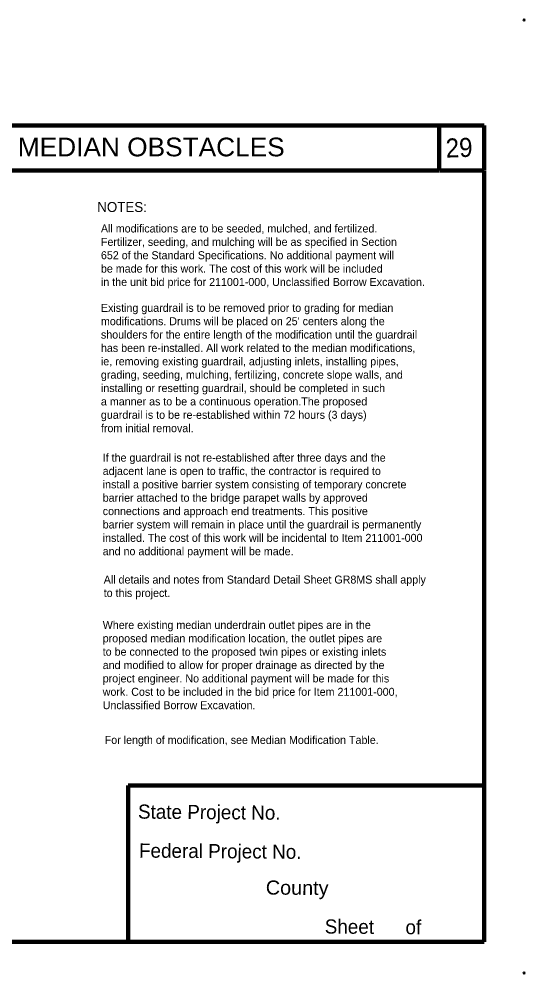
# Model space of a CAD drawing. Extents: x -8731 to 3786, y -61014 to -56618.
# Drawn here: x 3153 to 3786, y -61014 to -59819 of the extents above; entities that cross this region are included whole.
import ezdxf
from ezdxf.enums import TextEntityAlignment as Align

# ---------------------------------------------------------------- set-up
doc = ezdxf.new("R2010")
doc.units = 0
doc.header["$LTSCALE"] = 4.1
doc.header["$PDMODE"] = 32
doc.header["$PDSIZE"] = 2.05
doc.layers.add('1', color=7, linetype='Continuous', lineweight=35)
doc.layers.add('3', color=7, linetype='Continuous', lineweight=25)

msp = doc.modelspace()

# ---------------------------------------------------------------- linework, layer by layer
at = {"layer": '1', "lineweight": 100}
for p, q in [((3734.98, -59952.56), (2242.74, -59952.56)), ((3734.98, -59952.56), (2242.74, -59952.56)), ((3678.72, -59952.56), (3678.72, -60008.8)), ((3678.72, -59952.56), (3678.72, -60008.8)), ((3734.98, -59952.56), (3734.98, -60008.8)), ((3734.98, -59952.56), (3734.98, -60008.8)), ((3678.72, -60008.8), (2242.74, -60008.8)), ((3678.72, -60008.8), (2242.74, -60008.8)), ((3734.98, -60008.8), (3679.26, -60008.8)), ((3734.98, -60008.8), (3679.26, -60008.8)), ((3734.98, -60009.56), (3734.98, -60974)), ((3734.98, -60009.56), (3734.98, -60974)), ((3289.26, -60778.3), (3734.98, -60778.3)), ((3289.26, -60778.3), (3289.26, -60974)), ((3289.26, -60778.3), (3734.98, -60778.3)), ((3289.26, -60778.3), (3289.26, -60974)), ((3734.98, -60974), (3094.82, -60974)), ((3734.98, -60974), (3094.82, -60974))]:
    msp.add_line(p, q, dxfattribs=at)
msp.add_lwpolyline([(2242.74, -59956.04), (2242.74, -60974), (3733.5, -60974)], dxfattribs=at)
msp.add_lwpolyline([(2242.74, -59956.04), (2242.74, -60974), (3733.5, -60974)], dxfattribs=at)
at = {"layer": '1'}
for p in [(3784.9, -59820.34), (3784.9, -61012.96)]:
    msp.add_point(p, dxfattribs=at)

# ---------------------------------------------------------------- texts
for s, height, rotation, width, p in [('29', 23.78, 2.121, 0.95, (3687.18, -59992.68)), ('County', 17.66, 359.537, 1.05, (3461.52, -60914.68)), ('County', 17.66, 359.537, 1.05, (3461.52, -60914.68))]:
    msp.add_text(s, height=height, rotation=rotation, dxfattribs=dict(at, width=width)).set_placement(p)
for s, p in [('State Project No.', (3301.52, -60819.68)), ('State Project No.', (3301.52, -60819.68)), ('Federal Project No.', (3302.78, -60868.44)), ('Federal Project No.', (3302.78, -60868.44)), ('Sheet      of', (3535.28, -60963.44)), ('Sheet      of', (3535.28, -60963.44))]:
    msp.add_text(s, height=17.66, rotation=359.537, dxfattribs=at).set_placement(p)
at = {"layer": '3', "width": 1.05}
for p in [(2982.31, -59991.04), (2982.314, -59991.04)]:
    msp.add_text('MEDIAN MODIFICATION AT BRIDGES AND MEDIAN OBSTACLES', height=23.4, dxfattribs=at).set_placement(p, align=Align.CENTER)
at = {"layer": '3'}
msp.add_text('NOTES:', height=12.48, dxfattribs=at).set_placement((3281.674, -60060.665), align=Align.CENTER)
for s, p in [('All modifications are to be seeded, mulched, and fertilized.', (3255.18, -60086.315)), ('Fertilizer, seeding, and mulching will be as specified in Section', (3255.18, -60103.044)), ('652 of the Standard Specifications. No additional payment will', (3255.18, -60119.774)), ('be made for this work. The cost of this work will be included', (3255.18, -60136.503)), ('in the unit bid price for 211001-000, Unclassified Borrow Excavation.', (3255.18, -60153.232)), ('Existing guardrail is to be removed prior to grading for median', (3255.18, -60185.596)), ("modifications. Drums will be placed on 25' centers along the", (3255.18, -60202.326)), ('shoulders for the entire length of the modification until the guardrail', (3255.18, -60219.055)), ('has been re-installed. All work related to the median modifications,', (3255.18, -60235.784)), ('ie, removing existing guardrail, adjusting inlets, installing pipes,', (3255.18, -60252.514)), ('grading, seeding, mulching, fertilizing, concrete slope walls, and', (3255.18, -60269.243)), ('installing or resetting guardrail, should be completed in such', (3255.18, -60285.972)), ('a manner as to be a continuous operation.The proposed', (3255.18, -60302.702)), ('guardrail is to be re-established within 72 hours (3 days)', (3255.18, -60319.431)), ('from initial removal.', (3255.18, -60336.16)), ('If the guardrail is not re-established after three days and the', (3257.427, -60373.023)), ('adjacent lane is open to traffic, the contractor is required to', (3257.427, -60389.752)), ('install a positive barrier system consisting of temporary concrete', (3257.427, -60406.481)), ('barrier attached to the bridge parapet walls by approved ', (3257.427, -60423.211)), ('connections and approach end treatments. This positive', (3257.427, -60439.94)), ('barrier system will remain in place until the guardrail is permanently', (3257.427, -60456.669)), ('installed. The cost of this work will be incidental to Item 211001-000', (3257.427, -60473.398)), ('and no additional payment will be made.', (3257.427, -60490.128)), ('All details and notes from Standard Detail Sheet GR8MS shall apply', (3258.67, -60525.593)), ('to this project.', (3258.67, -60542.322)), ('Where existing median underdrain outlet pipes are in the ', (3257.427, -60582.373)), ('proposed median modification location, the outlet pipes are', (3257.427, -60599.103)), ('to be connected to the proposed twin pipes or existing inlets', (3257.427, -60615.832)), ('and modified to allow for proper drainage as directed by the', (3257.427, -60632.561)), ('project engineer. No additional payment will be made for this', (3257.427, -60649.29)), ('work. Cost to be included in the bid price for Item 211001-000,', (3257.427, -60666.02)), ('Unclassified Borrow Excavation.', (3257.427, -60682.749)), ('For length of modification, see Median Modification Table.', (3259.912, -60726.244))]:
    msp.add_text(s, height=10.01, dxfattribs=at).set_placement(p)

doc.saveas('drawing.dxf')
